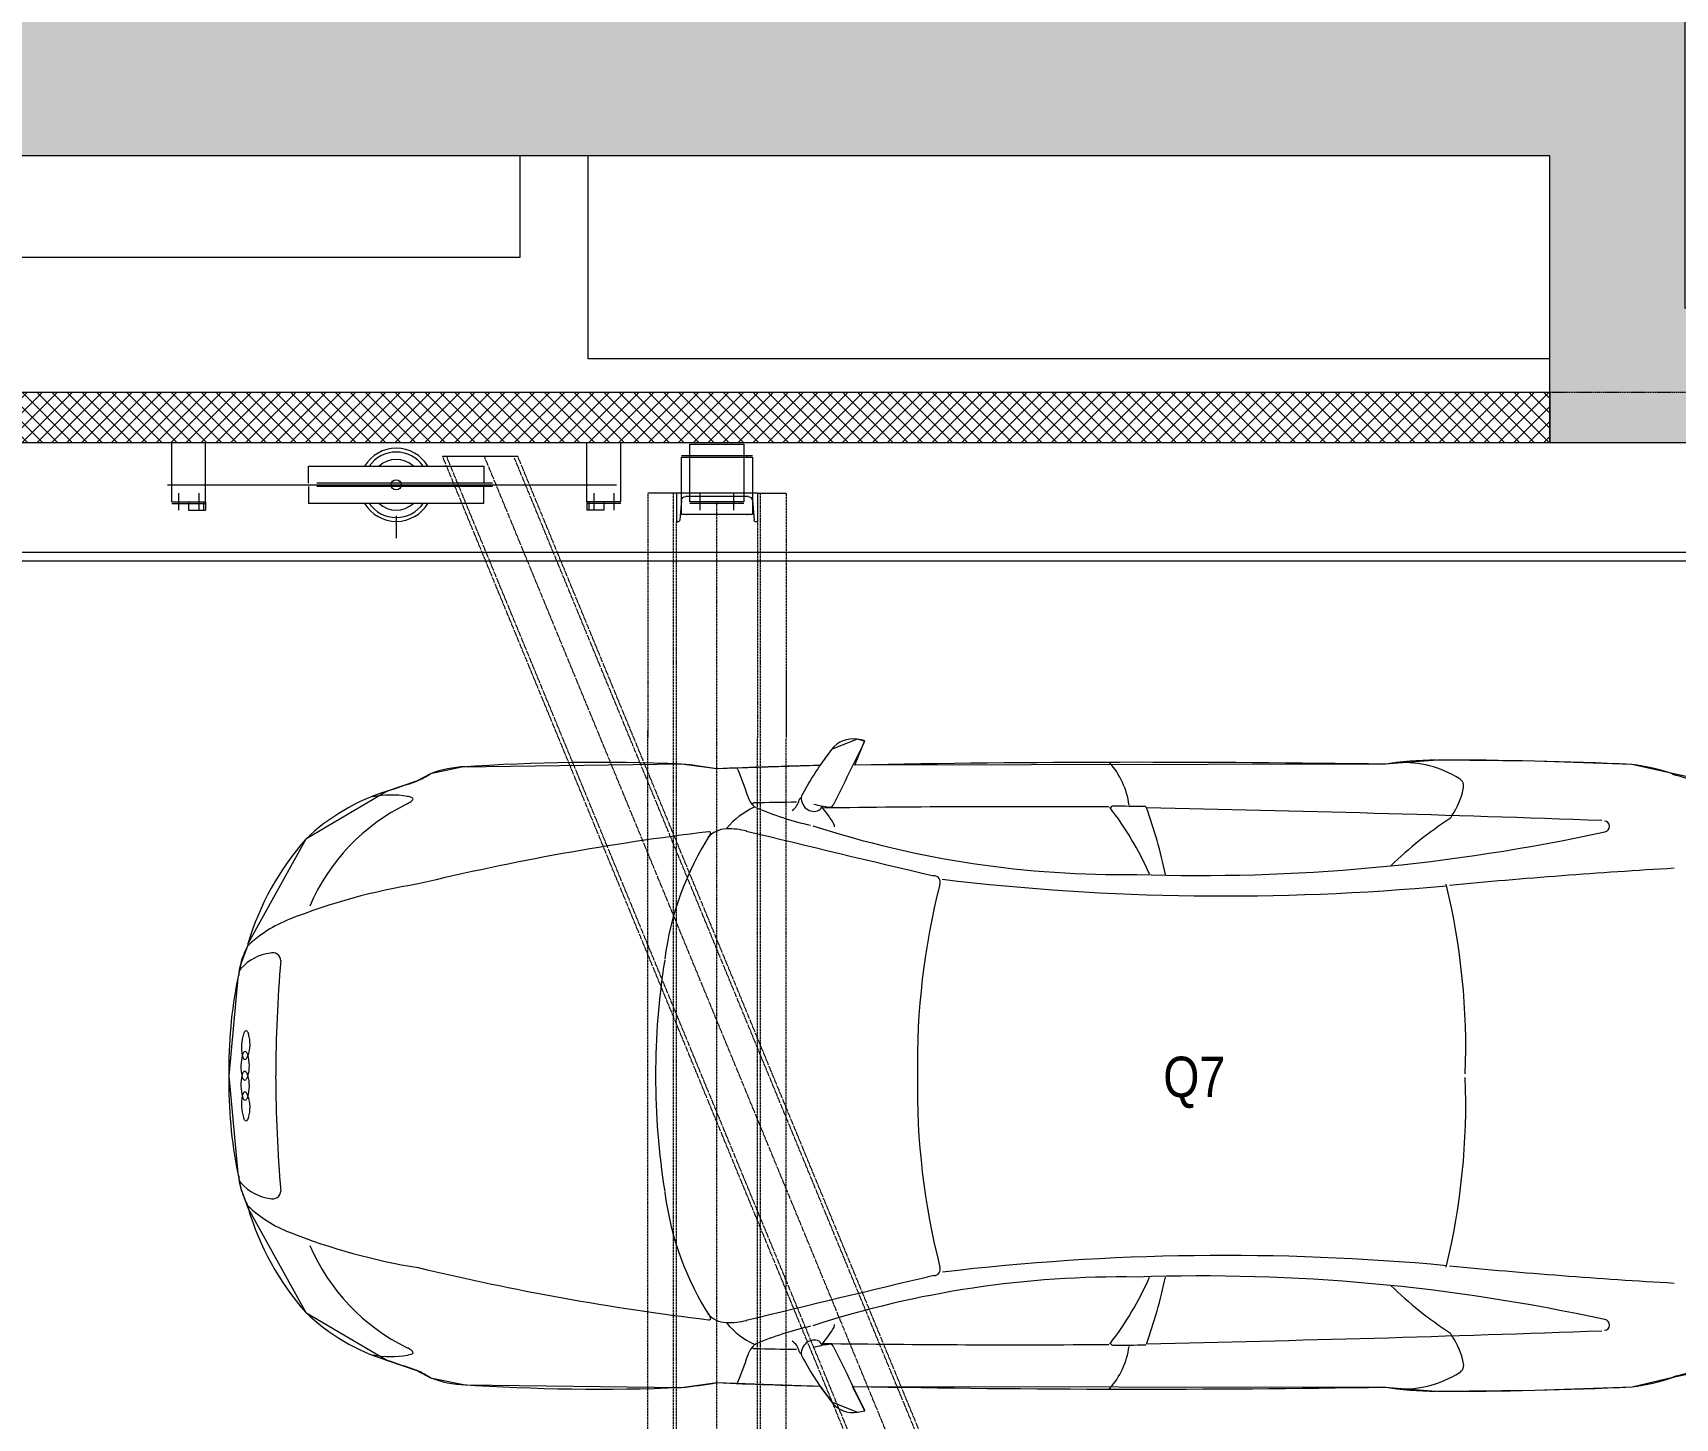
# Model space of a CAD drawing. Extents: x -1439 to 23780, y -1362 to 4476.
# Drawn here: x 19103.1 to 19589.6, y 2101 to 2511.5 of the extents above; entities that cross this region are included whole.
import ezdxf
from ezdxf.xclip import XClip

# ---------------------------------------------------------------- set-up
doc = ezdxf.new("R2010")
doc.units = 0
doc.header["$MEASUREMENT"] = 0
doc.header["$XCLIPFRAME"] = 0
doc.linetypes.add('Audi$0$DASHDOT2', pattern=[0.5, 0.25, -0.125, 0, -0.125])
doc.linetypes.add('Audi$0$DOT2', pattern=[0.125, 0, -0.125])
doc.layers.get('0').update_dxf_attribs({"color": 9, "lineweight": 9})
for name, color, linetype, lineweight in [('Audi$0$00', 8, 'Continuous', 9), ('Audi$0$01', 8, 'Continuous', 9), ('Audi$0$04', 8, 'Continuous', 9), ('Audi$0$05V', 8, 'Continuous', 9), ('Audi$0$06D', 8, 'Continuous', 9), ('Audi$0$09W', 8, 'Continuous', 9), ('Audi$0$20', 8, 'Audi$0$DOT2', 9), ('Audi$0$21', 8, 'Continuous', 9), ('Audi$0$24', 8, 'Audi$0$DASHDOT2', 9)]:
    doc.layers.add(name, color=color, linetype=linetype, lineweight=lineweight)
doc.styles.add('Audi$0$MuuM_TEXT-STANDART', font='ARIALN.TTF')

# ---------------------------------------------------------------- blocks, each defined once
blk = doc.blocks.new('Audi$0$Group-321-1')
at = {"lineweight": 0}
for p, q in [((384783.0404, 69371.037), (384783.0455, 69371.0295)), ((384784.4115, 69370.3332), (384784.4025, 69370.333))]:
    blk.add_line(p, q, dxfattribs=at)
blk.add_lwpolyline([(384783.3299, 69371.7988), (384783.1493, 69371.5806), (384783.0089, 69371.3289), (384782.8745, 69371.074), (384782.8143, 69370.9298), (384782.099, 69369.5315), (384782.0492, 69369.5901), (384782.0346, 69369.5732), (384782.0266, 69369.4913), (384782.053, 69369.4394), (384781.9224, 69369.1627), (384781.8618, 69369.0762), (384781.5727, 69368.4935), (384781.5478, 69368.4017), (384781.5488, 69368.3546), (384781.5351, 69368.2638), (384781.5515, 69367.9843), (384781.5515, 69367.9843), (384781.749, 69367.6906), (384781.7549, 69367.6863), (384781.7923, 69367.6441), (384781.8263, 69367.6169), (384782.0711, 69367.4613), (384782.3403, 69367.353), (384782.3817, 69367.3414), (384782.4453, 69367.3332), (384782.7991, 69367.344), (384783.0363, 69367.4941), (384783.1021, 69367.5581), (384783.1403, 69367.5843), (384783.2058, 69367.6663), (384783.5053, 69368.2326), (384783.5403, 69368.3322), (384783.689, 69368.5997), (384783.7466, 69368.6084), (384783.8084, 69368.6626), (384783.8147, 69368.6844), (384783.7337, 69368.6844), (384784.4562, 69370.087), (384784.5363, 69370.2162), (384784.6671, 69370.4777), (384784.7897, 69370.7386), (384784.8195, 69370.8587), (384784.8615, 69371.012)], dxfattribs=at)
for centre, radius, start, end in [((384782.5383, 69372.3373), 0.9575, 316.2186, 325.7418), ((384783.6081, 69371.2726), 0.5525, 133.0237, 146.1228), ((384793.5272, 69365.622), 11.9668, 150.13727, 152.89723), ((384800.1056, 69364.1963), 18.1799, 156.13496, 158.24111), ((384865.0479, 69325.7189), 93.6961, 150.803073, 151.627747), ((384777.8715, 69372.8535), 5.6052, 330.8944, 345.1644), ((384783.2749, 69371.4236), 0.0159, 339.0039, 150.3983), ((384783.1168, 69370.8333), 0.3186, 120.9729, 155.4756), ((384782.9706, 69371.0742), 0.0369, 91.8, 120.3439), ((384782.963, 69371.0791), 0.0326, 45.4864, 78.5544), ((384782.8486, 69370.9332), 0.2179, 28.7618, 50.9848), ((384783.7734, 69370.6126), 1.0105, 153.0695, 161.9186), ((384784.1506, 69371.1377), 1.1104, 185.593, 197.2706), ((384768.9056, 69380.2116), 18.1799, 327.41502, 329.52117), ((384785.7608, 69370.6832), 0.9575, 159.9143, 169.4376), ((384822.9409, 69349.5203), 45.4809, 151.91783, 153.89663), ((384776.6075, 69373.5829), 7.1236, 326.0794, 338.11644), ((384782.7341, 69368.9325), 2.0531, 60.6822, 76.5032), ((384784.272, 69370.9318), 0.5525, 339.5333, 352.6324), ((384788.9005, 69367.1922), 5.6052, 140.4918, 154.7617), ((384699.7855, 69410.5499), 93.6961, 334.028379, 334.853054), ((384773.8988, 69375.6976), 11.9668, 332.7589, 335.51885), ((384784.589, 69370.7491), 0.0159, 335.2578, 146.6522), ((384782.8801, 69368.8575), 2.0531, 49.1529, 64.974), ((384790.2301, 69366.5903), 7.1236, 147.53968, 159.57673), ((384783.8462, 69371.294), 1.1104, 288.3855, 300.0631), ((384784.4389, 69370.1168), 0.2179, 74.6714, 96.8944), ((384784.2014, 69370.2765), 0.3186, 330.1806, 4.6832), ((384784.4908, 69370.2948), 0.0326, 47.1018, 80.1697), ((384784.4824, 69370.2982), 0.0369, 5.3122, 33.8561), ((384782.4965, 69369.975), 0.2388, 70.6349, 104.3906), ((384825.273, 69347.607), 48.3027, 152.0551, 152.17195), ((384782.4028, 69368.6925), 1.5636, 74.9854, 82.5895), ((384783.6393, 69370.6814), 1.0105, 323.7375, 332.5866), ((384782.7293, 69369.2079), 0.9545, 86.6279, 100.516), ((384782.5618, 69370.1533), 0.00585, 151.7805, 223.8989), ((384821.1879, 69350.0129), 43.565, 152.47687, 153.59071), ((384780.1046, 69371.4451), 2.9727, 314.8855, 333.6766), ((384743.6698, 69390.211), 45.4809, 331.7595, 333.7383), ((384783.1066, 69369.0142), 0.9545, 25.1401, 39.0282), ((384782.8782, 69368.4484), 1.5636, 43.0666, 50.6707), ((384782.0988, 69369.5256), 0.08, 143.4719, 205.3483), ((384782.1495, 69369.4974), 0.1377, 137.1664, 146.6022), ((384967.4628, 69508.0027), 231.379, 216.741616, 216.794011), ((384678.7517, 69458.2208), 136.4506, 319.252602, 319.492588), ((384782.5149, 69369.582), 0.0186, 41.3859, 155.3161), ((384783.958, 69371.212), 2.1585, 228.5422, 243.7224), ((384786.4545, 69368.1856), 2.9727, 151.9795, 170.7706), ((384740.7557, 69390.9906), 48.3027, 333.48418, 333.60103), ((384782.9196, 69369.9112), 0.9868, 205.182, 214.4777), ((384783.8657, 69369.2721), 0.2388, 21.2655, 55.0212), ((384795.1786, 69363.075), 14.5872, 154.13193, 155.3338), ((384782.1667, 69369.4142), 0.0112, 312.8599, 34.8105), ((384745.0919, 69389.0738), 43.565, 332.06542, 333.17925), ((384783.9724, 69369.4292), 0.00585, 261.7572, 333.8756), ((384782.1321, 69369.3799), 0.0386, 287.1711, 347.5368), ((384781.9661, 69369.5433), 0.2494, 316.3484, 326.7202), ((384782.1506, 69369.3741), 0.0194, 352.1473, 47.0793), ((384782.2653, 69368.9144), 0.4843, 94.4328, 101.9444), ((384782.228, 69369.389), 0.00831, 38.2323, 92.0308), ((384791.1445, 69364.8055), 10.0957, 153.3898, 154.10666), ((384781.4441, 69369.9694), 0.9862, 309.9162, 319.8631), ((384782.1239, 69369.3634), 0.0209, 210.1338, 261.901), ((384782.122, 69369.3451), 0.00941, 178.2704, 230.3207), ((384782.0852, 69369.2999), 0.0489, 5.7791, 50.9893), ((384782.1316, 69369.3958), 0.0541, 258.6932, 282.7156), ((384784.0189, 69371.1807), 2.1585, 241.9337, 257.114), ((384781.8012, 69367.5574), 1.667, 81.8864, 84.9423), ((384782.0501, 69369.2603), 0.0543, 255.4486, 293.8595), ((384782.0653, 69369.2123), 0.00351, 147.6525, 275.8013), ((384782.3152, 69369.2019), 0.2415, 178.3112, 202.8017), ((384782.0803, 69369.2075), 0.00659, 121.6403, 166.7715), ((384783.0277, 69368.3243), 1.3873, 142.8163, 147.1796), ((384782.2724, 69369.0259), 0.196, 137.8698, 155.4348), ((384787.0532, 69366.1374), 5.9654, 150.48594, 156.73647), ((384782.1584, 69369.074), 0.0723, 153.7582, 202.5543), ((384783.5356, 69369.0581), 0.0186, 330.34, 84.2703), ((384789.1281, 69366.4456), 7.5187, 159.68697, 166.35156), ((384782.0818, 69369.0554), 0.00481, 20.9384, 175.9317), ((384782.8576, 69369.5029), 0.8909, 210.0252, 235.5657), ((384916.0429, 69336.4165), 136.4506, 166.163538, 166.403525), ((384783.6274, 69370.5018), 2.1511, 233.7694, 242.9353), ((384783.546, 69368.7124), 0.00831, 33.6253, 87.4238), ((384783.1387, 69368.4661), 0.4843, 23.7117, 31.2233), ((384783.6023, 69368.6773), 0.0112, 90.8456, 172.7962), ((384788.1969, 69600.0219), 231.379, 268.862115, 268.914511), ((384784.4746, 69368.4138), 0.9862, 165.793, 175.74), ((384783.5945, 69368.6292), 0.0386, 138.1193, 198.4851), ((384783.5791, 69368.6408), 0.0194, 78.5769, 133.5088), ((384783.8241, 69368.5896), 0.2494, 158.9359, 169.3077), ((384783.7323, 69368.6871), 0.08, 280.3078, 342.1843), ((384783.6798, 69368.7118), 0.1377, 339.054, 348.4897), ((384783.5569, 69368.5444), 0.0489, 74.6669, 119.8771), ((384770.8666, 69375.5547), 14.5872, 330.32233, 331.52419), ((384783.6078, 69368.6381), 0.0541, 202.9405, 226.9629), ((384783.5722, 69368.6007), 0.00941, 255.3354, 307.3857), ((384783.5859, 69368.613), 0.0209, 223.7551, 275.5224), ((384783.5672, 69369.5788), 0.9868, 271.1784, 280.4742), ((384783.6345, 69370.4982), 2.1511, 242.7208, 251.8868), ((384774.6241, 69373.2856), 10.0957, 331.54946, 332.26633), ((384781.8971, 69368.3577), 0.3521, 155.6746, 172.8272), ((384783.2251, 69368.5368), 0.196, 330.2214, 347.7863), ((384783.2716, 69369.2904), 0.8909, 250.0904, 275.6309), ((384783.3432, 69368.6743), 0.2415, 282.8545, 307.345), ((384783.4846, 69368.4866), 0.00659, 318.8847, 4.0158), ((384783.5452, 69368.4928), 0.0543, 191.7966, 230.2075), ((384783.4973, 69368.4773), 0.00351, 209.8549, 338.0036), ((384782.3066, 69367.2979), 1.667, 40.7138, 43.7698), ((384781.2507, 69368.3722), 0.2986, 356.6067, 5.6602), ((384777.1322, 69372.6032), 7.5187, 319.30457, 325.96916), ((384783.3307, 69368.4723), 0.0723, 283.1018, 331.8979), ((384783.3602, 69368.3991), 0.00481, 309.7244, 104.7177), ((384764.3472, 69370.8859), 17.3868, 351.32617, 351.63129), ((384781.8007, 69368.141), 0.2809, 142.998, 163.907), ((384781.6108, 69368.2877), 0.0411, 126.4313, 146.9765), ((384781.5894, 69368.3179), 0.00398, 74.7912, 133.7856), ((384781.5845, 69368.3135), 0.0102, 1.6376, 54.3963), ((384781.5006, 69368.3013), 0.0949, 358.817, 7.3839), ((384782.2012, 69368.2894), 0.6058, 179.0659, 219.4798), ((384782.2148, 69368.7415), 1.3873, 338.4765, 342.8399), ((384782.1373, 69368.159), 0.6112, 170.0439, 196.5991), ((384783.574, 69367.6511), 1.8423, 162.0199, 174.3284), ((384778.0913, 69370.7376), 5.9654, 328.91966, 335.17019), ((384782.3166, 69368.2853), 0.8221, 201.4762, 226.3392), ((384782.1191, 69367.7954), 0.3803, 174.3105, 196.6697), ((384781.9405, 69367.6889), 0.1449, 160.4215, 200.1828), ((384781.8274, 69367.732), 0.0243, 63.7649, 169.9953), ((384784.0992, 69371.3805), 4.2739, 238.0489, 242.6341), ((384781.9367, 69367.8086), 0.2189, 213.4367, 228.8733), ((384781.3493, 69368.793), 1.8423, 311.3278, 323.6363), ((384782.901, 69367.8424), 0.3521, 312.8289, 329.9815), ((384781.8626, 69367.7093), 0.0958, 222.8673, 244.0075), ((384781.8298, 69367.649), 0.0272, 202.2018, 232.2843), ((384782.6953, 69368.7143), 1.3999, 231.6246, 243.5204), ((384781.9795, 69367.566), 0.00393, 106.148, 191.2356), ((384781.9842, 69367.5477), 0.0228, 79.7433, 104.6743), ((384781.9679, 69367.4673), 0.1048, 43.0274, 79.064), ((384784.0734, 69371.3937), 4.2739, 243.022, 247.6072), ((384783.0862, 69367.4874), 0.0949, 118.2722, 126.8391), ((384783.0473, 69367.5626), 0.0102, 71.2598, 124.0185), ((384783.0109, 69367.569), 0.0411, 338.6796, 359.2249), ((384783.048, 69367.5692), 0.00398, 351.8705, 50.8649), ((384783.2896, 69367.3257), 0.2986, 119.996, 129.0494), ((384781.9926, 69367.569), 0.0174, 192.4725, 226.4338), ((384782.0763, 69367.6572), 0.139, 226.4813, 253.2418), ((384782.0325, 69367.5354), 0.00393, 108.0079, 193.0955), ((384782.0455, 69367.5388), 0.0174, 194.3324, 228.2937), ((384782.0378, 69367.5173), 0.0228, 81.6031, 106.5342), ((384782.1264, 69367.6297), 0.139, 228.3412, 255.1017), ((384782.043, 69367.5459), 0.0229, 252.8528, 277.4764), ((384782.0242, 69367.4364), 0.1048, 44.8873, 80.9239), ((384782.0223, 69367.5184), 0.0302, 24.4378, 42.4802), ((384782.0457, 69367.5282), 0.00493, 273.6822, 33.6822), ((384782.6682, 69368.0497), 0.6058, 266.1764, 306.5902), ((384782.7811, 69367.6377), 0.2809, 321.7491, 342.6581), ((384795.1854, 69355.0563), 17.3868, 134.02483, 134.32996), ((384782.0856, 69367.5071), 0.00493, 90.1141, 210.1141), ((384782.1019, 69367.5147), 0.0229, 206.3199, 230.9435), ((384782.0905, 69367.4822), 0.0302, 81.316, 99.3585), ((384782.1758, 69367.6043), 0.139, 230.5544, 257.315), ((384782.0967, 69367.5174), 0.0229, 254.7126, 279.3362), ((384782.0783, 69367.4086), 0.1048, 44.7323, 80.7688), ((384782.0769, 69367.4892), 0.0302, 26.2976, 44.3401), ((384782.0999, 69367.4998), 0.00493, 275.5421, 35.5421), ((384782.1404, 69367.4796), 0.00493, 91.9739, 211.9739), ((384782.1563, 69367.4877), 0.0229, 208.1798, 232.8034), ((384782.146, 69367.4549), 0.0302, 83.1759, 101.2183), ((384782.1362, 69367.3809), 0.1048, 46.5921, 82.6287), ((384782.1361, 69367.4668), 0.0228, 19.1219, 44.053), ((384782.1539, 69367.4731), 0.00393, 292.5606, 17.6483), ((384782.5995, 69367.9217), 0.6112, 289.0571, 315.6122), ((384782.7254, 69368.6988), 1.3999, 242.1358, 254.0316), ((384782.2273, 69367.5797), 0.139, 232.4143, 259.1748), ((384782.1491, 69367.4857), 0.0174, 257.3624, 291.3237), ((384782.2044, 69367.4602), 0.0174, 259.2223, 293.1836), ((384782.1921, 69367.441), 0.0228, 20.9818, 45.9129), ((384782.2096, 69367.4478), 0.00393, 294.4205, 19.5081), ((384782.4333, 69367.421), 0.0243, 315.6609, 61.8912), ((384782.3323, 69367.4878), 0.1449, 285.4734, 325.2346), ((384782.3147, 69367.695), 0.3803, 288.9864, 311.3457), ((384782.3942, 69367.4364), 0.0958, 241.6486, 262.7889), ((384782.3644, 69367.3745), 0.0272, 253.3718, 283.4544), ((384782.4317, 69367.5545), 0.2189, 256.7829, 272.2195), ((384782.5977, 69368.1411), 0.8221, 259.3169, 284.18)]:
    blk.add_arc(centre, radius, start, end, dxfattribs=at)
blk = doc.blocks.new('Audi$0$NPU240')
for p, q in [((0, -120), (0, 120)), ((0, 120), (85, 120)), ((21.4, 105.2), (79.1, 110.2)), ((85, 120), (85, 116.7)), ((9.5, -92.2), (9.5, 92.2)), ((0, -120), (85, -120)), ((21.4, -105.2), (79.1, -110.2)), ((85, -120), (85, -116.7))]:
    blk.add_line(p, q)
for centre, radius, start, end in [((22.5, 92.2), 13, 95, 180), ((78.5, 116.7), 6.5, 275, 0), ((22.5, -92.2), 13, 180, 265), ((78.5, -116.7), 6.5, 0, 85)]:
    blk.add_arc(centre, radius, start, end)
blk = doc.blocks.new('Audi$0$p-arac asansoru')
for p, q in [((59.9, 552.5), (59.9, 555.5)), ((312.4, 552.5), (312.4, 555.5)), ((15.4, 532), (15.4, 545.5)), ((356.9, 545.5), (15.4, 545.5)), ((356.9, 532), (356.9, 545.5)), ((58.4, 542.5), (15.4, 542.5)), ((296.9, 542.5), (81.7, 542.5)), ((356.9, 542.5), (313.9, 542.5)), ((79.9, 539.5), (15.4, 539.5)), ((79.9, 538), (15.4, 538)), ((250.5, 539.5), (121.9, 539.5)), ((356.9, 539.5), (298.7, 539.5)), ((356.9, 538), (298.7, 538)), ((119.9, 535), (15.4, 535)), ((356.9, 532), (15.4, 532)), ((356.9, 535), (252.5, 535)), ((17.4, 515.5), (17.4, 529)), ((354.9, 529), (17.4, 529)), ((119.05, 526), (17.4, 526)), ((354.9, 526), (253.35, 526)), ((354.9, 529), (354.9, 515.5)), ((79.9, 523), (17.4, 523)), ((79.9, 521.5), (17.4, 521.5)), ((250.5, 521.5), (121.9, 521.5)), ((354.9, 523), (298.7, 523)), ((354.9, 521.5), (298.7, 521.5)), ((58.4, 518.5), (17.4, 518.5)), ((296.9, 518.5), (81.7, 518.5)), ((354.9, 518.5), (313.9, 518.5)), ((354.9, 515.5), (17.4, 515.5)), ((33.7, -139.5), (33.7, 510.5)), ((59.9, 510.5), (33.7, 510.5)), ((36.2, -137), (36.2, 508)), ((59.9, 508), (36.2, 508)), ((59.9, 510.5), (59.9, 508)), ((312.4, 510.5), (312.4, 508)), ((312.4, 510.5), (338.7, 510.5)), ((312.4, 508), (336.2, 508)), ((336.2, 508), (336.2, -137)), ((338.7, 510.5), (338.7, -139.5)), ((356.2, 448.25), (351.2, 448.25)), ((353.2, 450.25), (353.2, 440.25)), ((353.7, 450.25), (373.7, 450.25)), ((353.7, 450.25), (353.7, 440.25)), ((358.7, 451.5), (358.7, 318.5)), ((373.7, 450.25), (373.7, 440.25)), ((353.7, 445.25), (351.2, 445.25)), ((351.2, 445.25), (351.2, 440.25)), ((356.2, 442.25), (351.2, 442.25)), ((353.7, 440.85), (351.2, 440.85)), ((353.7, 440.25), (351.2, 440.25)), ((353.7, 440.25), (373.7, 440.25)), ((353.2, 357.75), (353.2, 409.75)), ((358.2, 409.75), (353.2, 409.75)), ((359.2, 409.75), (364.2, 409.75)), ((364.2, 409.75), (364.2, 357.75)), ((358.2, 355.25), (358.2, 407.25)), ((359.2, 355.25), (359.2, 407.25)), ((349.55, 383.75), (342.85, 383.75)), ((367.15, 370.03), (367.15, 347.74)), ((353.2, 357.75), (358.2, 357.75)), ((364.2, 357.75), (359.2, 357.75)), ((353.7, 327.25), (351.2, 327.25)), ((351.2, 322.25), (351.2, 327.25)), ((353.7, 326.65), (351.2, 326.65)), ((353.2, 317.25), (353.2, 327.25)), ((353.7, 317.25), (353.7, 327.25)), ((353.7, 327.25), (373.7, 327.25)), ((373.7, 317.25), (373.7, 327.25)), ((356.2, 325.25), (351.2, 325.25)), ((353.7, 322.25), (351.2, 322.25)), ((356.2, 319.25), (351.2, 319.25)), ((353.7, 317.25), (373.7, 317.25)), ((16.2, 300.75), (16.2, 309.25)), ((356.2, 300.75), (356.2, 309.25)), ((-2.5, 299.25), (-2.5, 278.25)), ((5.5, 299.25), (-2.5, 299.25)), ((5, 278.25), (5, 299.25)), ((5.5, 278.25), (5.5, 299.25)), ((349.9, 278.25), (349.9, 299.25)), ((349.9, 299.25), (366.9, 299.25)), ((366.9, 299.25), (366.9, 278.25)), ((367.4, 299.25), (367.4, 278.25)), ((-3.8, 293.75), (-8.8, 293.75)), ((1.7, 296.75), (-6.3, 296.75)), ((-6.3, 296.75), (-6.3, 280.75)), ((-5.8, 296.75), (-5.8, 280.75)), ((1.7, 280.75), (1.7, 296.75)), ((351.2, 293.75), (356.2, 293.75)), ((353.2, 280.75), (353.2, 296.75)), ((353.7, 280.75), (353.7, 296.75)), ((353.7, 296.75), (370.7, 296.75)), ((370.7, 296.75), (370.7, 280.75)), ((-3.8, 283.75), (-8.8, 283.75)), ((351.2, 283.75), (356.2, 283.75)), ((-6.3, 280.75), (1.7, 280.75)), ((-2.5, 278.25), (5.5, 278.25)), ((366.9, 278.25), (349.9, 278.25)), ((370.7, 280.75), (353.7, 280.75)), ((16.2, 276.75), (16.2, 268.25)), ((356.2, 276.75), (356.2, 268.25)), ((13.7, 132.25), (13.7, 265.25)), ((-8.8, 258.25), (-3.8, 258.25)), ((-6.3, 260.25), (-6.3, 250.25)), ((-6.3, 260.25), (-1.3, 260.25)), ((-5.8, 260.25), (-5.8, 250.25)), ((-1.3, 260.25), (-1.3, 250.25)), ((-6.3, 255.25), (21.2, 255.25)), ((21.2, 255.25), (21.2, 250.25)), ((-8.8, 252.25), (-3.8, 252.25)), ((-6.3, 250.85), (21.2, 250.85)), ((-6.3, 250.25), (21.2, 250.25)), ((-6.3, 250.25), (-1.3, 250.25)), ((7.24, 199.45), (7.27, 221.75)), ((8.2, 167.75), (8.2, 219.75)), ((8.2, 219.75), (13.2, 219.75)), ((13.2, 219.75), (13.2, 167.75)), ((19.2, 219.75), (14.2, 219.75)), ((14.2, 219.75), (14.2, 167.75)), ((19.2, 219.75), (19.2, 167.75)), ((-2.15, 193.75), (29.55, 193.75)), ((13.2, 167.75), (8.2, 167.75)), ((14.2, 167.75), (19.2, 167.75)), ((-6.3, 137.25), (21.2, 137.25)), ((-6.3, 137.25), (-1.3, 137.25)), ((-6.3, 136.65), (21.2, 136.65)), ((21.2, 132.25), (21.2, 137.25)), ((-8.8, 135.25), (-3.8, 135.25)), ((-6.3, 124.75), (-6.3, 134.75)), ((-6.3, 132.25), (21.2, 132.25)), ((-5.8, 124.75), (-5.8, 134.75)), ((-1.3, 124.75), (-1.3, 134.75)), ((-8.8, 126.75), (-3.8, 126.75)), ((-6.3, 124.75), (-1.3, 124.75)), ((59.9, -139.5), (33.7, -139.5)), ((59.9, -137), (36.2, -137)), ((59.9, -139.5), (59.9, -137)), ((312.4, -139.5), (312.4, -137)), ((312.4, -137), (336.2, -137)), ((312.4, -139.5), (338.7, -139.5)), ((17.4, -144.5), (17.4, -158)), ((354.9, -144.5), (17.4, -144.5)), ((354.9, -158), (354.9, -144.5)), ((58.4, -147.5), (17.4, -147.5)), ((79.9, -149.5), (17.4, -149.5)), ((296.9, -147.5), (81.7, -147.5)), ((250.5, -149.5), (121.9, -149.5)), ((354.9, -149.5), (298.7, -149.5)), ((354.9, -147.5), (313.9, -147.5)), ((79.9, -152), (17.4, -152)), ((119.05, -155), (17.4, -155)), ((250.5, -152), (121.9, -152)), ((354.9, -155), (253.35, -155)), ((354.9, -152), (298.7, -152)), ((15.4, -158), (15.4, -171.5)), ((356.9, -158), (15.4, -158)), ((354.9, -158), (17.4, -158)), ((356.9, -158), (356.9, -171.5)), ((119.9, -161), (15.4, -161)), ((79.9, -164), (15.4, -164)), ((250.5, -164), (121.9, -164)), ((356.9, -161), (252.5, -161)), ((356.9, -164), (298.7, -164)), ((79.9, -165.5), (15.4, -165.5)), ((58.4, -168.5), (15.4, -168.5)), ((296.9, -168.5), (81.7, -168.5)), ((250.5, -165.5), (121.9, -165.5)), ((356.9, -165.5), (298.7, -165.5)), ((356.9, -168.5), (313.9, -168.5)), ((356.9, -171.5), (15.4, -171.5)), ((59.9, -178.5), (59.9, -181.5)), ((312.4, -178.5), (312.4, -181.5))]:
    blk.add_line(p, q)
for points in [[(56.9, 547), (56.9, 545.5), (59.9, 545.5), (59.9, 552.5), (47.9, 552.5), (47.9, 548), (49.4, 548)], [(315.4, 547), (315.4, 545.5), (312.4, 545.5), (312.4, 552.5), (324.4, 552.5), (324.4, 548), (322.9, 548)], [(79.7, 541), (81.7, 541), (81.7, 545), (58.4, 545), (58.4, 542.5), (59.9, 542.5)], [(298.9, 541), (296.9, 541), (296.9, 545), (313.9, 545), (313.9, 542.5), (312.4, 542.5)], [(119.9, 536.5), (121.9, 536.5), (121.9, 540.5), (79.9, 540.5), (79.9, 538), (81.4, 538)], [(252.5, 536.5), (250.5, 536.5), (250.5, 540.5), (298.7, 540.5), (298.7, 538), (297.2, 538)], [(185.4, 532), (186.9, 532), (186.9, 533.9), (185.4, 533.9), (185.4, 536), (119.9, 536), (119.9, 533.5), (121.4, 533.5)], [(188.5, 532), (187, 532), (187, 534), (185.5, 534), (185.5, 536), (252.5, 536), (252.5, 533.5), (251, 533.5)], [(184.55, 529), (186.05, 529), (186.05, 525), (119.05, 525), (119.05, 527.5), (120.55, 527.5)], [(187.85, 529), (186.35, 529), (186.35, 525), (253.35, 525), (253.35, 527.5), (251.85, 527.5)], [(119.4, 524.5), (121.9, 524.5), (121.9, 520.5), (79.9, 520.5), (79.9, 523), (81.4, 523)], [(253, 524.5), (250.5, 524.5), (250.5, 520.5), (298.7, 520.5), (298.7, 523), (297.2, 523)], [(79.7, 520), (81.7, 520), (81.7, 516), (58.4, 516), (58.4, 518.5), (59.9, 518.5)], [(298.9, 520), (296.9, 520), (296.9, 516), (313.9, 516), (313.9, 518.5), (312.4, 518.5)], [(56.9, 514), (56.9, 515.5), (59.9, 515.5), (59.9, 510.5)], [(315.4, 514), (315.4, 515.5), (312.4, 515.5), (312.4, 510.5)], [(56.9, -143), (56.9, -144.5), (59.9, -144.5), (59.9, -139.5)], [(315.4, -143), (315.4, -144.5), (312.4, -144.5), (312.4, -139.5)], [(79.7, -149), (81.7, -149), (81.7, -145), (58.4, -145), (58.4, -147.5), (59.9, -147.5)], [(298.9, -149), (296.9, -149), (296.9, -145), (313.9, -145), (313.9, -147.5), (312.4, -147.5)], [(119.4, -153.5), (121.9, -153.5), (121.9, -149.5), (79.9, -149.5), (79.9, -152), (81.4, -152)], [(253, -153.5), (250.5, -153.5), (250.5, -149.5), (298.7, -149.5), (298.7, -152), (297.2, -152)], [(184.55, -158), (186.05, -158), (186.05, -154), (119.05, -154), (119.05, -156.5), (120.55, -156.5)], [(187.85, -158), (186.35, -158), (186.35, -154), (253.35, -154), (253.35, -156.5), (251.85, -156.5)], [(185.4, -158), (186.9, -158), (186.9, -159.9), (185.4, -159.9), (185.4, -162), (119.9, -162), (119.9, -159.5), (121.4, -159.5)], [(188.5, -158), (187, -158), (187, -160), (185.5, -160), (185.5, -162), (252.5, -162), (252.5, -159.5), (251, -159.5)], [(119.9, -162.5), (121.9, -162.5), (121.9, -166.5), (79.9, -166.5), (79.9, -164), (81.4, -164)], [(252.5, -162.5), (250.5, -162.5), (250.5, -166.5), (298.7, -166.5), (298.7, -164), (297.2, -164)], [(79.7, -167), (81.7, -167), (81.7, -171), (58.4, -171), (58.4, -168.5), (59.9, -168.5)], [(298.9, -167), (296.9, -167), (296.9, -171), (313.9, -171), (313.9, -168.5), (312.4, -168.5)], [(56.9, -173), (56.9, -171.5), (59.9, -171.5), (59.9, -178.5), (47.9, -178.5), (47.9, -174), (49.4, -174)], [(315.4, -173), (315.4, -171.5), (312.4, -171.5), (312.4, -178.5), (324.4, -178.5), (324.4, -174), (322.9, -174)]]:
    blk.add_lwpolyline(points)
for centre in [(358.7, 383.75), (13.7, 193.75)]:
    blk.add_circle(centre, 1.5)
for centre, radius, start, end in [((358.7, 383.75), 10.85, 120.4584, 239.5416), ((358.7, 383.75), 9.7, 124.542, 235.458), ((358.7, 383.75), 10.85, 300.4584, 59.5416), ((358.7, 383.75), 9.7, 304.542, 55.458), ((358.7, 383.75), 7.5, 137.1666, 222.8334), ((358.7, 383.75), 7.5, 317.1666, 42.8334), ((13.7, 193.75), 10.85, 120.4584, 239.5416), ((13.7, 193.75), 9.7, 124.542, 235.458), ((13.7, 193.75), 10.85, 300.4584, 59.5416), ((13.7, 193.75), 9.7, 304.542, 55.458), ((13.7, 193.75), 7.5, 137.1666, 222.8334), ((13.7, 193.75), 7.5, 317.1666, 42.8334)]:
    blk.add_arc(centre, radius, start, end)
for p in [(-2.5, 297.75), (-2.5, 297.75), (-2.5, 297.75), (5.5, 297.75), (349.9, 297.75), (-2.5, 279.75), (349.9, 279.75), (349.9, 279.75), (349.9, 279.75), (366.9, 279.75)]:
    blk.add_point(p)
at = {"layer": 'Audi$0$20'}
for p, q in [((7.27, 221.75), (367.15, 370.03)), ((7.7, 220.74), (367.15, 368.84)), ((2.83, 207.54), (367.15, 357.64)), ((7.24, 200.65), (366.72, 348.76)), ((7.27, 199.46), (367.15, 347.74)), ((16.2, 309.25), (286.2, 309.25)), ((356.2, 309.25), (283.7, 309.25)), ((16.2, 301.65), (356.2, 301.65)), ((16.2, 300.75), (347.7, 300.75)), ((-6.3, 288.75), (353.7, 288.75)), ((16.2, 276.75), (283.7, 276.75)), ((16.2, 275.85), (356.2, 275.85)), ((347.7, 276.75), (283.7, 276.75)), ((16.2, 268.25), (283.7, 268.25)), ((303.7, 268.25), (283.7, 268.25)), ((356.2, 268.25), (283.7, 268.25))]:
    blk.add_line(p, q, dxfattribs=at)
at = {"xscale": -0.0999999999985448, "yscale": 0.0999999999994543, "zscale": 0.0999999999994543, "rotation": 180}
blk.add_blockref('Audi$0$NPU240', (16.2, 288.75), dxfattribs=at)
at = {"xscale": -0.0999999999985448, "yscale": 0.0999999999994543, "zscale": 0.0999999999994543}
blk.add_blockref('Audi$0$NPU240', (356.2, 288.75), dxfattribs=at)
blk = doc.blocks.new('Audi$0$P-AKS_AUDI')
at = {"layer": 'Audi$0$24'}
blk.add_lwpolyline([(-3840, -380), (360, -380)], dxfattribs=at)
blk = doc.blocks.new('Audi$0$ÇATI KATI PLANI')
at = {"layer": 'Audi$0$09W'}
h = blk.add_hatch(dxfattribs=at)
h.set_pattern_fill('ANSI33', color=256, scale=25, style=0)
h.paths.add_polyline_path([(19057.5, 2515), (19592.5, 2515), (19592.5, 2430), (19797.5, 2430), (19797.5, 2390), (19552.5, 2390), (19552.5, 2475), (19047.5, 2475), (19047.5, 2390), (18997.5, 2390), (18997.5, 2515), (18997.5, 2825), (19797.5, 2825), (19797.5, 2785), (19047.5, 2785), (19047.5, 2515)])
h = blk.add_hatch(dxfattribs=at)
h.set_pattern_fill('ANSI37', color=256, scale=25, style=0)
h.paths.add_polyline_path([(19047.5, 2405), (19047.5, 2390), (19552.5, 2390), (19552.5, 2405)])
at = {"layer": 'Audi$0$00'}
blk.add_lwpolyline([(19047.5, 2405), (19552.5, 2405), (19552.5, 2390), (19047.5, 2390)], dxfattribs=at)
at = {"layer": 'Audi$0$01'}
blk.add_lwpolyline([(19057.5, 2515), (19592.5, 2515), (19592.5, 2430), (19797.5, 2430), (19797.5, 2390), (19552.5, 2390), (19552.5, 2475), (19047.5, 2475), (19047.5, 2390), (18997.5, 2390), (18997.5, 2515), (18997.5, 2825), (19797.5, 2825), (19797.5, 2785), (19047.5, 2785), (19047.5, 2515)], close=True, dxfattribs=at)
at = {"layer": 'Audi$0$06D'}
for points in [[(19097.5, 2445), (19247.5, 2445), (19247.5, 2475), (19097.5, 2475)], [(19267.5, 2415), (19552.5, 2415), (19552.5, 2475), (19267.5, 2475)]]:
    blk.add_lwpolyline(points, close=True, dxfattribs=at)
at = {"layer": 'Audi$0$05V'}
ref = blk.add_blockref('Audi$0$p-arac asansoru', (19594.5, 2018.85), dxfattribs=dict(at, rotation=90))
XClip(ref).set_block_clipping_path([(6.1499978109, -202.9999999557), (371.1500021441, 532.0000000443)])
at = {"layer": 'Audi$0$24'}
blk.add_blockref('Audi$0$P-AKS_AUDI', (22557.5, 2785), dxfattribs=at)

msp = doc.modelspace()

# ---------------------------------------------------------------- block references
msp.add_blockref('Audi$0$ÇATI KATI PLANI', (0, 0))
at = {"layer": 'Audi$0$04', "xscale": 99.99999999999999, "yscale": 99.99999999999999, "zscale": 99.99999999999999, "rotation": 297.1763778173342}
msp.add_blockref('Audi$0$Group-321-1', (-23725998.71, 31064370), dxfattribs=at)

# ---------------------------------------------------------------- texts
at = {"layer": 'Audi$0$21', "insert": (19447.16, 2200.47), "char_height": 12, "attachment_point": 5, "style": 'Audi$0$MuuM_TEXT-STANDART'}
msp.add_mtext_dynamic_manual_height_columns('Q7', width=388.5584, gutter_width=156.51, heights=[0], dxfattribs=at)

doc.saveas('drawing.dxf')
